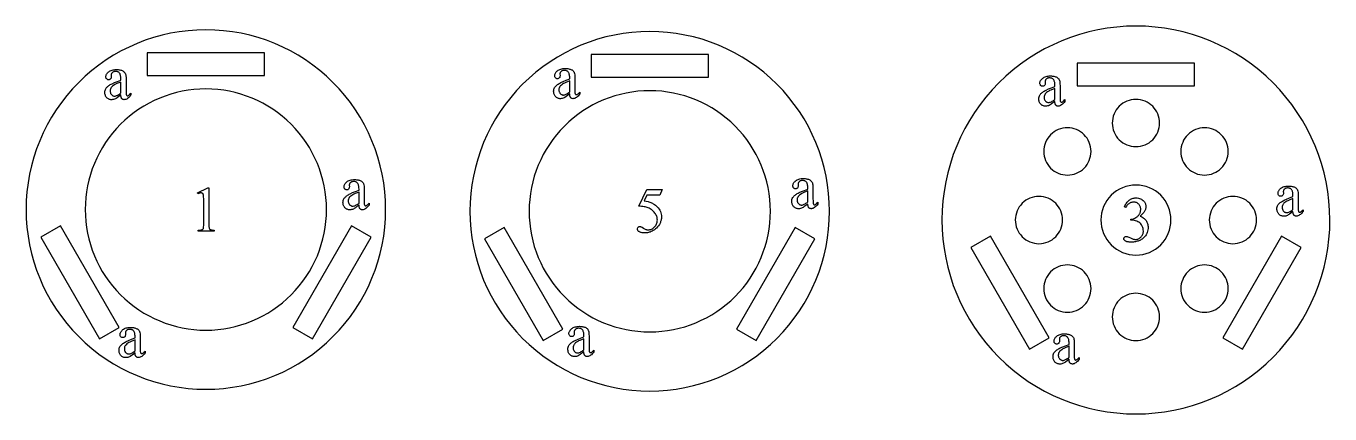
# Model space of a CAD drawing. Extents: x 6 to 600, y -207 to 349.
# Drawn here: x 8.3 to 180.6, y 9.2 to 60.4 of the extents above; entities that cross this region are included whole.
import ezdxf

# ---------------------------------------------------------------- set-up
doc = ezdxf.new("R2010")
doc.units = 0
doc.header["$MEASUREMENT"] = 0
for name, color, linetype in [('EXT', 1, 'CONTINUOUS'), ('INT', 5, 'CONTINUOUS'), ('POCKET_2_5MM', 3, 'CONTINUOUS'), ('TEXT', 18, 'CONTINUOUS')]:
    doc.layers.add(name, color=color, linetype=linetype)

msp = doc.modelspace()

# ---------------------------------------------------------------- linework, layer by layer
at = {"layer": 'EXT'}
for points in [[(154.94, 60.44, 0.414214), (129.31, 34.82, 0.414214), (154.94, 9.19, 0.414214), (180.56, 34.82, 0.414214)], [(32.07, 59.95, 0.414214), (8.32, 36.2, 0.414214), (32.07, 12.45, 0.414214), (55.82, 36.2, 0.414214)], [(90.71, 59.72, 0.414214), (66.96, 35.97, 0.414214), (90.71, 12.22, 0.414214), (114.46, 35.97, 0.414214)]]:
    msp.add_lwpolyline(points, format="xyb", close=True, dxfattribs=at)
at = {"layer": 'INT'}
for points in [[(147.19, 52.54), (162.69, 52.54), (162.69, 55.54), (147.19, 55.54)], [(143.47, 19.25), (135.72, 32.67), (133.12, 31.17), (140.87, 17.75)], [(174.16, 32.67), (166.41, 19.25), (169.01, 17.75), (176.76, 31.17)]]:
    msp.add_lwpolyline(points, close=True, dxfattribs=at)
for points in [[(32.07, 52.13, 0.414214), (16.13, 36.2, 0.414214), (32.07, 20.26, 0.414214), (48.01, 36.2, 0.414214)], [(90.71, 51.9, 0.414214), (74.77, 35.97, 0.414214), (90.71, 20.03, 0.414214), (106.64, 35.97, 0.414214)], [(154.94, 50.76, 0.414214), (151.81, 47.63, 0.414214), (154.94, 44.51, 0.414214), (158.06, 47.63, 0.414214)], [(145.88, 47, 0.414214), (142.75, 43.88, 0.414214), (145.88, 40.75, 0.414214), (149, 43.88, 0.414214)], [(164, 47, 0.414214), (160.87, 43.88, 0.414214), (164, 40.75, 0.414214), (167.12, 43.88, 0.414214)], [(142.13, 37.94, 0.414214), (139, 34.82, 0.414214), (142.13, 31.69, 0.414214), (145.25, 34.82, 0.414214)], [(154.94, 39.44, 0.414214), (150.31, 34.82, 0.414214), (154.94, 30.19, 0.414214), (159.56, 34.82, 0.414214)], [(167.75, 37.94, 0.414214), (164.63, 34.82, 0.414214), (167.75, 31.69, 0.414214), (170.88, 34.82, 0.414214)], [(145.88, 28.88, 0.414214), (142.75, 25.76, 0.414214), (145.88, 22.63, 0.414214), (149, 25.76, 0.414214)], [(164, 28.88, 0.414214), (160.87, 25.76, 0.414214), (164, 22.63, 0.414214), (167.12, 25.76, 0.414214)], [(154.94, 25.13, 0.414214), (151.81, 22.01, 0.414214), (154.94, 18.88, 0.414214), (158.06, 22.01, 0.414214)]]:
    msp.add_lwpolyline(points, format="xyb", close=True, dxfattribs=at)
at = {"layer": 'POCKET_2_5MM'}
for points in [[(24.32, 53.91), (39.82, 53.91), (39.82, 56.91), (24.32, 56.91)], [(82.96, 53.68), (98.46, 53.68), (98.46, 56.68), (82.96, 56.68)], [(20.6, 20.62), (12.85, 34.05), (10.25, 32.55), (18, 19.12)], [(51.29, 34.05), (43.54, 20.62), (46.14, 19.12), (53.89, 32.55)], [(79.24, 20.39), (71.49, 33.82), (68.89, 32.32), (76.64, 18.89)], [(109.93, 33.82), (102.18, 20.39), (104.77, 18.89), (112.52, 32.32)]]:
    msp.add_lwpolyline(points, close=True, dxfattribs=at)
at = {"layer": 'TEXT'}
for points in [[(20.84, 51.34), (20.57, 51.13), (20.36, 50.98), (20.21, 50.87), (20.11, 50.81), (19.99, 50.77), (19.87, 50.73), (19.75, 50.72), (19.63, 50.71), (19.53, 50.71), (19.44, 50.73), (19.35, 50.75), (19.27, 50.78), (19.19, 50.81), (19.12, 50.86), (19.04, 50.92), (18.98, 50.98), (18.92, 51.05), (18.87, 51.12), (18.82, 51.2), (18.79, 51.29), (18.76, 51.38), (18.74, 51.48), (18.73, 51.58), (18.72, 51.69), (18.73, 51.82), (18.75, 51.95), (18.79, 52.06), (18.85, 52.17), (18.89, 52.24), (18.95, 52.31), (19.01, 52.38), (19.08, 52.44), (19.16, 52.51), (19.24, 52.57), (19.34, 52.64), (19.44, 52.7), (19.55, 52.76), (19.68, 52.83), (20, 52.98), (20.38, 53.13), (20.84, 53.31), (20.84, 53.46), (20.84, 53.59), (20.83, 53.72), (20.81, 53.83), (20.79, 53.93), (20.77, 54.03), (20.74, 54.11), (20.7, 54.18), (20.66, 54.23), (20.61, 54.28), (20.56, 54.33), (20.5, 54.36), (20.44, 54.39), (20.37, 54.42), (20.3, 54.43), (20.22, 54.44), (20.13, 54.45), (20.01, 54.44), (19.95, 54.43), (19.9, 54.41), (19.85, 54.39), (19.8, 54.37), (19.76, 54.34), (19.72, 54.31), (19.65, 54.23), (19.62, 54.19), (19.6, 54.15), (19.58, 54.11), (19.57, 54.07), (19.56, 54.03), (19.56, 53.98), (19.57, 53.74), (19.56, 53.65), (19.55, 53.57), (19.52, 53.5), (19.47, 53.45), (19.42, 53.4), (19.36, 53.37), (19.29, 53.35), (19.22, 53.34), (19.14, 53.35), (19.08, 53.37), (19.02, 53.4), (18.97, 53.45), (18.92, 53.51), (18.89, 53.58), (18.87, 53.66), (18.87, 53.75), (18.87, 53.83), (18.89, 53.92), (18.92, 54), (18.96, 54.09), (19.01, 54.17), (19.07, 54.25), (19.15, 54.33), (19.23, 54.4), (19.33, 54.47), (19.43, 54.53), (19.55, 54.58), (19.67, 54.62), (19.81, 54.66), (19.95, 54.68), (20.1, 54.69), (20.26, 54.7), (20.38, 54.7), (20.5, 54.69), (20.61, 54.68), (20.72, 54.66), (20.82, 54.63), (20.91, 54.6), (21, 54.57), (21.09, 54.53), (21.15, 54.5), (21.2, 54.46), (21.25, 54.41), (21.3, 54.36), (21.34, 54.31), (21.38, 54.25), (21.42, 54.19), (21.45, 54.13), (21.47, 54.08), (21.48, 54.01), (21.51, 53.86), (21.52, 53.65), (21.52, 53.4), (21.52, 52.11), (21.53, 51.67), (21.54, 51.53), (21.54, 51.44), (21.56, 51.38), (21.57, 51.34), (21.59, 51.3), (21.61, 51.28), (21.64, 51.26), (21.66, 51.25), (21.69, 51.24), (21.72, 51.24), (21.79, 51.24), (21.84, 51.26), (21.89, 51.3), (21.97, 51.37), (22.17, 51.57), (22.17, 51.34), (22.06, 51.19), (21.95, 51.06), (21.83, 50.96), (21.72, 50.87), (21.61, 50.8), (21.5, 50.75), (21.39, 50.72), (21.34, 50.72), (21.29, 50.71), (21.19, 50.72), (21.15, 50.73), (21.1, 50.75), (21.07, 50.77), (21.03, 50.79), (21, 50.82), (20.96, 50.85), (20.94, 50.89), (20.91, 50.94), (20.89, 50.99), (20.87, 51.04), (20.85, 51.18)], [(80.13, 51.48), (79.86, 51.27), (79.65, 51.12), (79.5, 51.01), (79.4, 50.95), (79.28, 50.91), (79.16, 50.88), (79.04, 50.86), (78.92, 50.85), (78.82, 50.85), (78.73, 50.87), (78.64, 50.89), (78.56, 50.92), (78.48, 50.96), (78.41, 51), (78.34, 51.06), (78.27, 51.12), (78.21, 51.19), (78.16, 51.27), (78.11, 51.35), (78.08, 51.43), (78.05, 51.52), (78.03, 51.62), (78.02, 51.72), (78.01, 51.83), (78.02, 51.96), (78.05, 52.09), (78.08, 52.2), (78.14, 52.31), (78.18, 52.38), (78.24, 52.45), (78.3, 52.52), (78.37, 52.58), (78.45, 52.65), (78.53, 52.71), (78.63, 52.78), (78.73, 52.84), (78.84, 52.91), (78.98, 52.97), (79.29, 53.12), (79.68, 53.28), (80.13, 53.45), (80.13, 53.6), (80.13, 53.73), (80.12, 53.86), (80.1, 53.97), (80.08, 54.08), (80.06, 54.17), (80.03, 54.25), (79.99, 54.32), (79.95, 54.38), (79.9, 54.43), (79.85, 54.47), (79.79, 54.5), (79.73, 54.53), (79.66, 54.56), (79.59, 54.57), (79.51, 54.58), (79.42, 54.59), (79.3, 54.58), (79.24, 54.57), (79.19, 54.55), (79.14, 54.53), (79.09, 54.51), (79.05, 54.48), (79.01, 54.45), (78.94, 54.37), (78.91, 54.33), (78.89, 54.3), (78.87, 54.25), (78.86, 54.21), (78.85, 54.17), (78.85, 54.12), (78.86, 53.88), (78.85, 53.79), (78.84, 53.71), (78.81, 53.65), (78.76, 53.59), (78.71, 53.54), (78.65, 53.51), (78.58, 53.49), (78.51, 53.48), (78.43, 53.49), (78.37, 53.51), (78.31, 53.54), (78.26, 53.59), (78.21, 53.65), (78.18, 53.72), (78.17, 53.8), (78.16, 53.89), (78.17, 53.97), (78.18, 54.06), (78.21, 54.15), (78.25, 54.23), (78.3, 54.31), (78.36, 54.39), (78.44, 54.47), (78.52, 54.54), (78.62, 54.61), (78.73, 54.67), (78.84, 54.72), (78.96, 54.77), (79.1, 54.8), (79.24, 54.82), (79.39, 54.84), (79.55, 54.84), (79.67, 54.84), (79.79, 54.83), (79.9, 54.82), (80.01, 54.8), (80.11, 54.77), (80.21, 54.74), (80.29, 54.71), (80.38, 54.67), (80.44, 54.64), (80.49, 54.6), (80.54, 54.55), (80.59, 54.51), (80.63, 54.45), (80.67, 54.4), (80.71, 54.33), (80.74, 54.27), (80.76, 54.22), (80.77, 54.16), (80.8, 54), (80.81, 53.79), (80.81, 53.54), (80.81, 52.25), (80.82, 51.81), (80.83, 51.67), (80.83, 51.58), (80.85, 51.53), (80.86, 51.48), (80.88, 51.44), (80.9, 51.42), (80.93, 51.4), (80.95, 51.39), (80.98, 51.38), (81.01, 51.38), (81.08, 51.38), (81.13, 51.41), (81.18, 51.44), (81.26, 51.51), (81.47, 51.71), (81.47, 51.48), (81.35, 51.33), (81.24, 51.2), (81.12, 51.1), (81.01, 51.01), (80.9, 50.94), (80.79, 50.89), (80.68, 50.86), (80.63, 50.86), (80.58, 50.85), (80.48, 50.86), (80.44, 50.87), (80.4, 50.89), (80.36, 50.91), (80.32, 50.93), (80.29, 50.96), (80.25, 51), (80.23, 51.03), (80.2, 51.08), (80.18, 51.13), (80.16, 51.19), (80.14, 51.32)], [(144.22, 50.49), (143.96, 50.28), (143.75, 50.13), (143.59, 50.02), (143.49, 49.96), (143.38, 49.92), (143.26, 49.89), (143.14, 49.87), (143.01, 49.86), (142.92, 49.86), (142.82, 49.88), (142.74, 49.9), (142.65, 49.93), (142.57, 49.96), (142.5, 50.01), (142.43, 50.07), (142.36, 50.13), (142.3, 50.2), (142.25, 50.27), (142.21, 50.36), (142.17, 50.44), (142.14, 50.53), (142.12, 50.63), (142.11, 50.73), (142.11, 50.84), (142.12, 50.97), (142.14, 51.1), (142.18, 51.21), (142.23, 51.32), (142.28, 51.39), (142.33, 51.46), (142.39, 51.53), (142.46, 51.59), (142.54, 51.66), (142.63, 51.72), (142.72, 51.79), (142.82, 51.85), (142.94, 51.91), (143.07, 51.98), (143.38, 52.13), (143.77, 52.28), (144.22, 52.46), (144.22, 52.61), (144.22, 52.74), (144.21, 52.87), (144.2, 52.98), (144.18, 53.08), (144.15, 53.18), (144.12, 53.26), (144.09, 53.33), (144.04, 53.39), (144, 53.44), (143.94, 53.48), (143.88, 53.51), (143.82, 53.54), (143.75, 53.57), (143.68, 53.58), (143.6, 53.59), (143.52, 53.6), (143.39, 53.59), (143.34, 53.58), (143.28, 53.56), (143.23, 53.54), (143.19, 53.52), (143.14, 53.49), (143.1, 53.46), (143.03, 53.38), (143.01, 53.34), (142.99, 53.3), (142.97, 53.26), (142.96, 53.22), (142.95, 53.18), (142.95, 53.13), (142.95, 52.89), (142.95, 52.8), (142.93, 52.72), (142.9, 52.65), (142.86, 52.6), (142.8, 52.55), (142.74, 52.52), (142.68, 52.5), (142.6, 52.49), (142.53, 52.5), (142.46, 52.52), (142.4, 52.55), (142.35, 52.6), (142.31, 52.66), (142.28, 52.73), (142.26, 52.81), (142.25, 52.9), (142.26, 52.98), (142.28, 53.07), (142.3, 53.16), (142.34, 53.24), (142.4, 53.32), (142.46, 53.4), (142.53, 53.48), (142.62, 53.55), (142.71, 53.62), (142.82, 53.68), (142.93, 53.73), (143.06, 53.78), (143.19, 53.81), (143.33, 53.83), (143.48, 53.85), (143.64, 53.85), (143.77, 53.85), (143.88, 53.84), (144, 53.83), (144.1, 53.81), (144.2, 53.78), (144.3, 53.75), (144.39, 53.72), (144.47, 53.68), (144.53, 53.65), (144.59, 53.61), (144.64, 53.56), (144.68, 53.52), (144.73, 53.46), (144.77, 53.41), (144.8, 53.34), (144.83, 53.28), (144.85, 53.23), (144.87, 53.17), (144.89, 53.01), (144.9, 52.8), (144.91, 52.55), (144.91, 51.26), (144.91, 50.82), (144.92, 50.68), (144.93, 50.59), (144.94, 50.54), (144.96, 50.49), (144.97, 50.45), (145, 50.43), (145.02, 50.41), (145.05, 50.4), (145.08, 50.39), (145.11, 50.39), (145.17, 50.39), (145.22, 50.42), (145.28, 50.45), (145.35, 50.52), (145.56, 50.72), (145.56, 50.49), (145.44, 50.34), (145.33, 50.21), (145.22, 50.11), (145.1, 50.02), (144.99, 49.95), (144.89, 49.9), (144.78, 49.87), (144.72, 49.87), (144.67, 49.86), (144.57, 49.87), (144.53, 49.88), (144.49, 49.9), (144.45, 49.92), (144.41, 49.94), (144.38, 49.97), (144.35, 50), (144.32, 50.04), (144.29, 50.09), (144.27, 50.14), (144.26, 50.2), (144.23, 50.33)], [(20.84, 51.6), (20.84, 53.05), (20.32, 52.84), (20.15, 52.76), (20.03, 52.7), (19.88, 52.61), (19.75, 52.51), (19.64, 52.42), (19.6, 52.37), (19.56, 52.32), (19.5, 52.22), (19.46, 52.11), (19.43, 52), (19.42, 51.88), (19.42, 51.81), (19.43, 51.74), (19.45, 51.67), (19.47, 51.61), (19.49, 51.55), (19.52, 51.49), (19.56, 51.44), (19.6, 51.39), (19.64, 51.34), (19.69, 51.3), (19.74, 51.27), (19.79, 51.24), (19.84, 51.22), (19.9, 51.2), (19.95, 51.19), (20.01, 51.19), (20.09, 51.2), (20.18, 51.22), (20.27, 51.25), (20.37, 51.29), (20.48, 51.35), (20.59, 51.42), (20.71, 51.51)], [(80.13, 51.75), (80.13, 53.19), (79.61, 52.98), (79.44, 52.9), (79.32, 52.84), (79.17, 52.75), (79.04, 52.65), (78.93, 52.56), (78.89, 52.51), (78.85, 52.46), (78.79, 52.36), (78.75, 52.25), (78.72, 52.14), (78.71, 52.02), (78.71, 51.95), (78.72, 51.88), (78.74, 51.81), (78.76, 51.75), (78.78, 51.69), (78.81, 51.63), (78.85, 51.58), (78.89, 51.53), (78.93, 51.48), (78.98, 51.44), (79.03, 51.41), (79.08, 51.38), (79.13, 51.36), (79.19, 51.34), (79.24, 51.33), (79.3, 51.33), (79.38, 51.34), (79.47, 51.36), (79.56, 51.39), (79.67, 51.43), (79.77, 51.49), (79.88, 51.56), (80, 51.65)], [(144.22, 50.76), (144.22, 52.2), (143.71, 51.99), (143.53, 51.91), (143.41, 51.85), (143.26, 51.76), (143.13, 51.66), (143.03, 51.57), (142.98, 51.52), (142.95, 51.47), (142.88, 51.37), (142.84, 51.26), (142.81, 51.15), (142.8, 51.03), (142.81, 50.96), (142.82, 50.89), (142.83, 50.82), (142.85, 50.76), (142.87, 50.7), (142.9, 50.64), (142.94, 50.59), (142.98, 50.54), (143.03, 50.49), (143.08, 50.45), (143.12, 50.42), (143.17, 50.39), (143.23, 50.37), (143.28, 50.35), (143.34, 50.34), (143.39, 50.34), (143.48, 50.35), (143.56, 50.37), (143.66, 50.4), (143.76, 50.44), (143.87, 50.5), (143.98, 50.57), (144.1, 50.66)], [(52.3, 36.79), (52.03, 36.59), (51.82, 36.43), (51.67, 36.33), (51.56, 36.27), (51.45, 36.22), (51.33, 36.19), (51.21, 36.17), (51.09, 36.16), (50.99, 36.17), (50.9, 36.18), (50.81, 36.2), (50.73, 36.23), (50.65, 36.27), (50.57, 36.32), (50.5, 36.37), (50.44, 36.43), (50.38, 36.5), (50.33, 36.58), (50.28, 36.66), (50.25, 36.75), (50.22, 36.84), (50.2, 36.93), (50.19, 37.04), (50.18, 37.14), (50.19, 37.28), (50.21, 37.4), (50.25, 37.52), (50.31, 37.62), (50.35, 37.69), (50.41, 37.76), (50.47, 37.83), (50.54, 37.9), (50.62, 37.96), (50.7, 38.03), (50.8, 38.09), (50.9, 38.16), (51.01, 38.22), (51.14, 38.29), (51.46, 38.43), (51.84, 38.59), (52.3, 38.76), (52.3, 38.91), (52.29, 39.05), (52.29, 39.17), (52.27, 39.29), (52.25, 39.39), (52.23, 39.48), (52.2, 39.56), (52.16, 39.63), (52.12, 39.69), (52.07, 39.74), (52.02, 39.78), (51.96, 39.82), (51.9, 39.85), (51.83, 39.87), (51.75, 39.89), (51.68, 39.9), (51.59, 39.9), (51.47, 39.89), (51.41, 39.88), (51.36, 39.87), (51.31, 39.85), (51.26, 39.82), (51.22, 39.79), (51.18, 39.76), (51.11, 39.69), (51.08, 39.65), (51.06, 39.61), (51.04, 39.57), (51.03, 39.53), (51.02, 39.48), (51.02, 39.44), (51.03, 39.2), (51.02, 39.11), (51, 39.03), (50.97, 38.96), (50.93, 38.9), (50.88, 38.86), (50.82, 38.82), (50.75, 38.81), (50.68, 38.8), (50.6, 38.81), (50.54, 38.83), (50.48, 38.86), (50.42, 38.91), (50.38, 38.97), (50.35, 39.03), (50.33, 39.11), (50.33, 39.2), (50.33, 39.29), (50.35, 39.38), (50.38, 39.46), (50.42, 39.54), (50.47, 39.62), (50.53, 39.7), (50.61, 39.78), (50.69, 39.86), (50.79, 39.93), (50.89, 39.99), (51.01, 40.04), (51.13, 40.08), (51.26, 40.11), (51.41, 40.14), (51.56, 40.15), (51.72, 40.16), (51.84, 40.15), (51.96, 40.14), (52.07, 40.13), (52.18, 40.11), (52.28, 40.09), (52.37, 40.06), (52.46, 40.03), (52.55, 39.99), (52.61, 39.95), (52.66, 39.91), (52.71, 39.87), (52.76, 39.82), (52.8, 39.77), (52.84, 39.71), (52.88, 39.65), (52.91, 39.58), (52.92, 39.53), (52.94, 39.47), (52.96, 39.31), (52.98, 39.11), (52.98, 38.85), (52.98, 37.56), (52.99, 37.12), (52.99, 36.98), (53, 36.9), (53.01, 36.84), (53.03, 36.79), (53.05, 36.76), (53.07, 36.73), (53.1, 36.71), (53.12, 36.7), (53.15, 36.69), (53.18, 36.69), (53.24, 36.7), (53.3, 36.72), (53.35, 36.76), (53.42, 36.82), (53.63, 37.02), (53.63, 36.79), (53.52, 36.65), (53.4, 36.52), (53.29, 36.41), (53.18, 36.32), (53.07, 36.26), (52.96, 36.21), (52.85, 36.18), (52.8, 36.17), (52.75, 36.17), (52.65, 36.18), (52.6, 36.19), (52.56, 36.2), (52.52, 36.22), (52.49, 36.25), (52.45, 36.28), (52.42, 36.31), (52.39, 36.35), (52.37, 36.39), (52.35, 36.44), (52.33, 36.5), (52.31, 36.63)], [(111.59, 36.93), (111.32, 36.73), (111.11, 36.58), (110.96, 36.47), (110.85, 36.41), (110.74, 36.36), (110.62, 36.33), (110.5, 36.31), (110.38, 36.31), (110.28, 36.31), (110.19, 36.32), (110.1, 36.34), (110.02, 36.37), (109.94, 36.41), (109.86, 36.46), (109.79, 36.51), (109.73, 36.58), (109.67, 36.65), (109.62, 36.72), (109.57, 36.8), (109.54, 36.89), (109.51, 36.98), (109.49, 37.08), (109.48, 37.18), (109.47, 37.28), (109.48, 37.42), (109.5, 37.54), (109.54, 37.66), (109.6, 37.77), (109.64, 37.84), (109.7, 37.9), (109.76, 37.97), (109.83, 38.04), (109.91, 38.11), (109.99, 38.17), (110.09, 38.23), (110.19, 38.3), (110.3, 38.36), (110.43, 38.43), (110.75, 38.57), (111.13, 38.73), (111.59, 38.9), (111.59, 39.05), (111.59, 39.19), (111.58, 39.31), (111.56, 39.43), (111.54, 39.53), (111.52, 39.62), (111.49, 39.7), (111.45, 39.77), (111.41, 39.83), (111.36, 39.88), (111.31, 39.92), (111.25, 39.96), (111.19, 39.99), (111.12, 40.01), (111.04, 40.03), (110.97, 40.04), (110.88, 40.04), (110.76, 40.03), (110.7, 40.02), (110.65, 40.01), (110.6, 39.99), (110.55, 39.96), (110.51, 39.94), (110.47, 39.9), (110.4, 39.83), (110.37, 39.79), (110.35, 39.75), (110.33, 39.71), (110.32, 39.67), (110.31, 39.62), (110.31, 39.58), (110.32, 39.34), (110.31, 39.25), (110.29, 39.17), (110.26, 39.1), (110.22, 39.04), (110.17, 39), (110.11, 38.97), (110.04, 38.95), (109.97, 38.94), (109.89, 38.95), (109.83, 38.97), (109.77, 39), (109.72, 39.05), (109.67, 39.11), (109.64, 39.18), (109.62, 39.25), (109.62, 39.34), (109.62, 39.43), (109.64, 39.52), (109.67, 39.6), (109.71, 39.68), (109.76, 39.77), (109.82, 39.84), (109.9, 39.92), (109.98, 40), (110.08, 40.07), (110.18, 40.13), (110.3, 40.18), (110.42, 40.22), (110.55, 40.25), (110.7, 40.28), (110.85, 40.29), (111.01, 40.3), (111.13, 40.29), (111.25, 40.29), (111.36, 40.27), (111.47, 40.25), (111.57, 40.23), (111.66, 40.2), (111.75, 40.17), (111.84, 40.13), (111.9, 40.09), (111.95, 40.05), (112, 40.01), (112.05, 39.96), (112.09, 39.91), (112.13, 39.85), (112.17, 39.79), (112.2, 39.72), (112.22, 39.67), (112.23, 39.61), (112.25, 39.45), (112.27, 39.25), (112.27, 38.99), (112.27, 37.7), (112.28, 37.27), (112.28, 37.13), (112.29, 37.04), (112.31, 36.98), (112.32, 36.94), (112.34, 36.9), (112.36, 36.87), (112.39, 36.86), (112.41, 36.84), (112.44, 36.84), (112.47, 36.83), (112.53, 36.84), (112.59, 36.86), (112.64, 36.9), (112.72, 36.96), (112.92, 37.16), (112.92, 36.93), (112.81, 36.79), (112.69, 36.66), (112.58, 36.55), (112.47, 36.47), (112.36, 36.4), (112.25, 36.35), (112.14, 36.32), (112.09, 36.31), (112.04, 36.31), (111.94, 36.32), (111.9, 36.33), (111.85, 36.35), (111.81, 36.36), (111.78, 36.39), (111.74, 36.42), (111.71, 36.45), (111.68, 36.49), (111.66, 36.53), (111.64, 36.58), (111.62, 36.64), (111.6, 36.77)], [(30.96, 38.4), (32.33, 39.07), (32.47, 39.07), (32.47, 34.32), (32.47, 34.1), (32.48, 33.93), (32.49, 33.81), (32.51, 33.73), (32.53, 33.67), (32.57, 33.63), (32.61, 33.58), (32.67, 33.55), (32.75, 33.52), (32.86, 33.5), (33, 33.49), (33.18, 33.48), (33.18, 33.33), (31.06, 33.33), (31.06, 33.48), (31.24, 33.49), (31.39, 33.5), (31.5, 33.52), (31.57, 33.55), (31.63, 33.58), (31.67, 33.62), (31.71, 33.66), (31.74, 33.71), (31.76, 33.79), (31.77, 33.91), (31.78, 34.09), (31.78, 34.32), (31.78, 37.35), (31.78, 37.63), (31.77, 37.86), (31.76, 38.03), (31.74, 38.14), (31.72, 38.2), (31.7, 38.26), (31.67, 38.3), (31.64, 38.34), (31.59, 38.36), (31.55, 38.38), (31.5, 38.39), (31.45, 38.4), (31.37, 38.39), (31.27, 38.37), (31.15, 38.33), (31.02, 38.27)], [(52.3, 37.06), (52.3, 38.51), (51.78, 38.3), (51.61, 38.22), (51.49, 38.16), (51.34, 38.06), (51.21, 37.97), (51.1, 37.87), (51.06, 37.82), (51.02, 37.77), (50.96, 37.67), (50.91, 37.57), (50.89, 37.45), (50.88, 37.34), (50.88, 37.27), (50.89, 37.2), (50.9, 37.13), (50.92, 37.07), (50.95, 37.01), (50.98, 36.95), (51.02, 36.89), (51.06, 36.84), (51.1, 36.8), (51.15, 36.76), (51.2, 36.72), (51.25, 36.7), (51.3, 36.67), (51.36, 36.66), (51.41, 36.65), (51.47, 36.65), (51.55, 36.65), (51.64, 36.67), (51.73, 36.7), (51.83, 36.75), (51.94, 36.81), (52.05, 36.88), (52.17, 36.96)], [(92.35, 38.83), (92.02, 38.12), (90.33, 38.12), (89.96, 37.37), (90.23, 37.32), (90.48, 37.26), (90.6, 37.22), (90.72, 37.18), (90.84, 37.13), (90.95, 37.08), (91.05, 37.03), (91.16, 36.97), (91.26, 36.91), (91.35, 36.85), (91.45, 36.78), (91.54, 36.71), (91.62, 36.63), (91.7, 36.55), (91.83, 36.41), (91.94, 36.26), (92.04, 36.1), (92.12, 35.94), (92.18, 35.77), (92.22, 35.59), (92.25, 35.41), (92.25, 35.22), (92.25, 35.11), (92.24, 35.01), (92.23, 34.9), (92.21, 34.8), (92.18, 34.69), (92.15, 34.6), (92.12, 34.5), (92.07, 34.4), (91.98, 34.22), (91.87, 34.05), (91.75, 33.9), (91.62, 33.76), (91.48, 33.63), (91.33, 33.52), (91.17, 33.42), (91.01, 33.33), (90.89, 33.28), (90.77, 33.23), (90.65, 33.19), (90.53, 33.16), (90.4, 33.14), (90.28, 33.12), (90.16, 33.11), (90.03, 33.1), (89.91, 33.11), (89.8, 33.11), (89.69, 33.13), (89.59, 33.15), (89.51, 33.17), (89.43, 33.2), (89.36, 33.24), (89.29, 33.28), (89.24, 33.32), (89.19, 33.36), (89.15, 33.41), (89.12, 33.46), (89.1, 33.5), (89.08, 33.55), (89.07, 33.6), (89.06, 33.66), (89.07, 33.71), (89.09, 33.76), (89.12, 33.81), (89.16, 33.86), (89.21, 33.9), (89.27, 33.93), (89.33, 33.94), (89.4, 33.95), (89.5, 33.94), (89.55, 33.93), (89.59, 33.92), (89.7, 33.86), (89.87, 33.75), (89.94, 33.7), (90.02, 33.65), (90.1, 33.62), (90.18, 33.58), (90.26, 33.56), (90.34, 33.54), (90.42, 33.53), (90.5, 33.53), (90.62, 33.54), (90.73, 33.55), (90.84, 33.58), (90.95, 33.62), (91.06, 33.67), (91.16, 33.74), (91.25, 33.81), (91.35, 33.9), (91.43, 33.99), (91.51, 34.09), (91.57, 34.2), (91.62, 34.31), (91.66, 34.42), (91.69, 34.54), (91.71, 34.66), (91.72, 34.79), (91.71, 34.92), (91.7, 35.04), (91.67, 35.17), (91.63, 35.29), (91.59, 35.4), (91.53, 35.52), (91.46, 35.63), (91.39, 35.74), (91.3, 35.85), (91.21, 35.95), (91.11, 36.05), (91, 36.14), (90.88, 36.22), (90.76, 36.29), (90.62, 36.36), (90.48, 36.43), (90.37, 36.47), (90.24, 36.51), (90.1, 36.54), (89.95, 36.57), (89.79, 36.6), (89.62, 36.62), (89.44, 36.63), (89.25, 36.64), (90.33, 38.83)], [(111.59, 37.2), (111.59, 38.65), (111.07, 38.44), (110.9, 38.36), (110.78, 38.3), (110.63, 38.2), (110.5, 38.11), (110.39, 38.01), (110.35, 37.96), (110.31, 37.92), (110.25, 37.81), (110.2, 37.71), (110.18, 37.6), (110.17, 37.48), (110.17, 37.41), (110.18, 37.34), (110.19, 37.27), (110.21, 37.21), (110.24, 37.15), (110.27, 37.09), (110.31, 37.03), (110.35, 36.98), (110.39, 36.94), (110.44, 36.9), (110.49, 36.86), (110.54, 36.84), (110.59, 36.81), (110.65, 36.8), (110.7, 36.79), (110.76, 36.79), (110.84, 36.79), (110.93, 36.81), (111.02, 36.85), (111.12, 36.89), (111.23, 36.95), (111.34, 37.02), (111.46, 37.1)], [(175.68, 35.94), (175.42, 35.74), (175.21, 35.58), (175.05, 35.48), (174.95, 35.42), (174.83, 35.37), (174.72, 35.34), (174.6, 35.32), (174.47, 35.32), (174.37, 35.32), (174.28, 35.33), (174.19, 35.35), (174.11, 35.38), (174.03, 35.42), (173.96, 35.47), (173.89, 35.52), (173.82, 35.58), (173.76, 35.66), (173.71, 35.73), (173.67, 35.81), (173.63, 35.9), (173.6, 35.99), (173.58, 36.09), (173.57, 36.19), (173.57, 36.29), (173.57, 36.43), (173.6, 36.55), (173.64, 36.67), (173.69, 36.78), (173.74, 36.85), (173.79, 36.91), (173.85, 36.98), (173.92, 37.05), (174, 37.12), (174.09, 37.18), (174.18, 37.24), (174.28, 37.31), (174.4, 37.37), (174.53, 37.44), (174.84, 37.58), (175.23, 37.74), (175.68, 37.91), (175.68, 38.06), (175.68, 38.2), (175.67, 38.32), (175.66, 38.44), (175.64, 38.54), (175.61, 38.63), (175.58, 38.71), (175.54, 38.78), (175.5, 38.84), (175.45, 38.89), (175.4, 38.93), (175.34, 38.97), (175.28, 39), (175.21, 39.02), (175.14, 39.04), (175.06, 39.05), (174.98, 39.05), (174.85, 39.04), (174.8, 39.03), (174.74, 39.02), (174.69, 39), (174.65, 38.97), (174.6, 38.94), (174.56, 38.91), (174.49, 38.84), (174.47, 38.8), (174.44, 38.76), (174.43, 38.72), (174.41, 38.68), (174.41, 38.63), (174.4, 38.59), (174.41, 38.35), (174.41, 38.26), (174.39, 38.18), (174.36, 38.11), (174.31, 38.05), (174.26, 38.01), (174.2, 37.98), (174.13, 37.96), (174.06, 37.95), (173.99, 37.96), (173.92, 37.98), (173.86, 38.01), (173.81, 38.06), (173.77, 38.12), (173.74, 38.18), (173.72, 38.26), (173.71, 38.35), (173.72, 38.44), (173.73, 38.53), (173.76, 38.61), (173.8, 38.69), (173.85, 38.78), (173.92, 38.85), (173.99, 38.93), (174.08, 39.01), (174.17, 39.08), (174.28, 39.14), (174.39, 39.19), (174.51, 39.23), (174.65, 39.26), (174.79, 39.29), (174.94, 39.3), (175.1, 39.31), (175.22, 39.3), (175.34, 39.3), (175.45, 39.28), (175.56, 39.26), (175.66, 39.24), (175.76, 39.21), (175.85, 39.18), (175.93, 39.14), (175.99, 39.1), (176.04, 39.06), (176.1, 39.02), (176.14, 38.97), (176.19, 38.92), (176.23, 38.86), (176.26, 38.8), (176.29, 38.73), (176.31, 38.68), (176.32, 38.62), (176.35, 38.46), (176.36, 38.26), (176.37, 38), (176.37, 36.71), (176.37, 36.28), (176.38, 36.13), (176.39, 36.05), (176.4, 35.99), (176.41, 35.95), (176.43, 35.91), (176.46, 35.88), (176.48, 35.87), (176.51, 35.85), (176.53, 35.84), (176.57, 35.84), (176.63, 35.85), (176.68, 35.87), (176.73, 35.91), (176.81, 35.97), (177.02, 36.17), (177.02, 35.94), (176.9, 35.8), (176.79, 35.67), (176.67, 35.56), (176.56, 35.48), (176.45, 35.41), (176.34, 35.36), (176.24, 35.33), (176.18, 35.32), (176.13, 35.32), (176.03, 35.33), (175.99, 35.34), (175.95, 35.35), (175.91, 35.37), (175.87, 35.4), (175.84, 35.43), (175.81, 35.46), (175.78, 35.5), (175.75, 35.54), (175.73, 35.59), (175.71, 35.65), (175.69, 35.78)], [(153.43, 36.55), (153.49, 36.69), (153.55, 36.82), (153.62, 36.94), (153.7, 37.06), (153.78, 37.16), (153.86, 37.26), (153.94, 37.35), (154.03, 37.43), (154.13, 37.5), (154.23, 37.56), (154.33, 37.62), (154.45, 37.66), (154.56, 37.69), (154.69, 37.72), (154.81, 37.73), (154.95, 37.74), (155.11, 37.73), (155.27, 37.71), (155.41, 37.68), (155.55, 37.63), (155.67, 37.57), (155.78, 37.49), (155.89, 37.4), (155.98, 37.3), (156.05, 37.22), (156.1, 37.13), (156.15, 37.05), (156.19, 36.96), (156.22, 36.87), (156.24, 36.78), (156.25, 36.69), (156.26, 36.6), (156.26, 36.52), (156.25, 36.44), (156.23, 36.37), (156.21, 36.29), (156.18, 36.21), (156.15, 36.13), (156.11, 36.05), (156.07, 35.97), (156.01, 35.89), (155.96, 35.81), (155.82, 35.65), (155.67, 35.49), (155.49, 35.33), (155.61, 35.27), (155.73, 35.22), (155.84, 35.15), (155.94, 35.08), (156.04, 35.01), (156.12, 34.92), (156.2, 34.84), (156.27, 34.75), (156.33, 34.65), (156.39, 34.55), (156.43, 34.45), (156.47, 34.34), (156.5, 34.22), (156.52, 34.11), (156.53, 33.98), (156.54, 33.86), (156.53, 33.68), (156.51, 33.51), (156.47, 33.34), (156.42, 33.18), (156.36, 33.02), (156.28, 32.87), (156.18, 32.73), (156.07, 32.59), (155.99, 32.51), (155.91, 32.43), (155.83, 32.36), (155.74, 32.29), (155.64, 32.23), (155.54, 32.17), (155.44, 32.12), (155.33, 32.07), (155.22, 32.03), (155.1, 32), (154.98, 31.97), (154.86, 31.94), (154.73, 31.92), (154.6, 31.91), (154.46, 31.9), (154.32, 31.9), (154.18, 31.9), (154.06, 31.91), (153.94, 31.92), (153.84, 31.93), (153.75, 31.95), (153.67, 31.98), (153.6, 32.01), (153.54, 32.04), (153.45, 32.11), (153.42, 32.15), (153.39, 32.18), (153.37, 32.22), (153.35, 32.26), (153.34, 32.3), (153.34, 32.34), (153.34, 32.4), (153.36, 32.45), (153.39, 32.51), (153.44, 32.55), (153.49, 32.59), (153.54, 32.62), (153.6, 32.64), (153.67, 32.64), (153.77, 32.64), (153.88, 32.61), (154, 32.56), (154.2, 32.46), (154.41, 32.36), (154.49, 32.32), (154.55, 32.3), (154.62, 32.28), (154.7, 32.27), (154.79, 32.26), (154.87, 32.26), (154.98, 32.26), (155.08, 32.28), (155.18, 32.3), (155.27, 32.34), (155.36, 32.39), (155.45, 32.44), (155.53, 32.51), (155.61, 32.59), (155.68, 32.67), (155.75, 32.76), (155.8, 32.85), (155.84, 32.94), (155.88, 33.04), (155.9, 33.15), (155.92, 33.25), (155.92, 33.36), (155.91, 33.52), (155.89, 33.69), (155.84, 33.84), (155.78, 34), (155.72, 34.11), (155.66, 34.2), (155.6, 34.29), (155.54, 34.35), (155.44, 34.43), (155.33, 34.51), (155.2, 34.58), (155.05, 34.65), (154.9, 34.71), (154.74, 34.75), (154.58, 34.78), (154.42, 34.79), (154.28, 34.79), (154.28, 34.91), (154.37, 34.93), (154.45, 34.94), (154.61, 34.99), (154.78, 35.06), (154.94, 35.15), (155.02, 35.2), (155.1, 35.25), (155.16, 35.31), (155.23, 35.36), (155.28, 35.42), (155.33, 35.49), (155.38, 35.55), (155.42, 35.62), (155.46, 35.69), (155.49, 35.76), (155.51, 35.83), (155.53, 35.91), (155.55, 35.98), (155.56, 36.06), (155.57, 36.14), (155.57, 36.22), (155.57, 36.32), (155.55, 36.42), (155.53, 36.52), (155.5, 36.61), (155.47, 36.69), (155.42, 36.77), (155.37, 36.84), (155.3, 36.91), (155.23, 36.97), (155.16, 37.03), (155.08, 37.07), (155, 37.11), (154.92, 37.14), (154.83, 37.16), (154.73, 37.17), (154.64, 37.17), (154.56, 37.17), (154.48, 37.16), (154.4, 37.15), (154.33, 37.13), (154.26, 37.11), (154.18, 37.08), (154.11, 37.04), (154.05, 37), (153.98, 36.96), (153.92, 36.9), (153.85, 36.85), (153.79, 36.79), (153.73, 36.72), (153.67, 36.65), (153.56, 36.49)], [(175.68, 36.21), (175.68, 37.66), (175.17, 37.45), (174.99, 37.37), (174.87, 37.31), (174.72, 37.21), (174.59, 37.12), (174.49, 37.02), (174.44, 36.97), (174.4, 36.92), (174.34, 36.82), (174.3, 36.72), (174.27, 36.61), (174.26, 36.49), (174.27, 36.42), (174.27, 36.35), (174.29, 36.28), (174.31, 36.22), (174.33, 36.16), (174.36, 36.1), (174.4, 36.04), (174.44, 35.99), (174.49, 35.95), (174.53, 35.91), (174.58, 35.87), (174.63, 35.85), (174.69, 35.82), (174.74, 35.81), (174.79, 35.8), (174.85, 35.8), (174.93, 35.8), (175.02, 35.82), (175.12, 35.85), (175.22, 35.9), (175.32, 35.96), (175.44, 36.03), (175.56, 36.11)], [(82, 17.4), (81.74, 17.2), (81.53, 17.05), (81.37, 16.94), (81.27, 16.88), (81.16, 16.83), (81.04, 16.8), (80.92, 16.78), (80.79, 16.78), (80.7, 16.78), (80.61, 16.79), (80.52, 16.81), (80.43, 16.84), (80.36, 16.88), (80.28, 16.93), (80.21, 16.98), (80.14, 17.05), (80.08, 17.12), (80.03, 17.19), (79.99, 17.27), (79.95, 17.36), (79.93, 17.45), (79.91, 17.55), (79.89, 17.65), (79.89, 17.75), (79.9, 17.89), (79.92, 18.01), (79.96, 18.13), (80.01, 18.24), (80.06, 18.31), (80.11, 18.37), (80.18, 18.44), (80.25, 18.51), (80.32, 18.58), (80.41, 18.64), (80.5, 18.7), (80.6, 18.77), (80.72, 18.83), (80.85, 18.9), (81.17, 19.04), (81.55, 19.2), (82, 19.37), (82, 19.52), (82, 19.66), (81.99, 19.78), (81.98, 19.9), (81.96, 20), (81.93, 20.09), (81.9, 20.17), (81.87, 20.24), (81.82, 20.3), (81.78, 20.35), (81.72, 20.39), (81.67, 20.43), (81.6, 20.46), (81.53, 20.48), (81.46, 20.5), (81.38, 20.51), (81.3, 20.51), (81.18, 20.5), (81.12, 20.49), (81.07, 20.48), (81.02, 20.46), (80.97, 20.43), (80.92, 20.4), (80.88, 20.37), (80.82, 20.3), (80.79, 20.26), (80.77, 20.22), (80.75, 20.18), (80.74, 20.14), (80.73, 20.09), (80.73, 20.05), (80.74, 19.81), (80.73, 19.72), (80.71, 19.64), (80.68, 19.57), (80.64, 19.51), (80.59, 19.47), (80.53, 19.44), (80.46, 19.42), (80.38, 19.41), (80.31, 19.42), (80.24, 19.44), (80.18, 19.47), (80.13, 19.52), (80.09, 19.58), (80.06, 19.64), (80.04, 19.72), (80.03, 19.81), (80.04, 19.9), (80.06, 19.99), (80.09, 20.07), (80.13, 20.15), (80.18, 20.24), (80.24, 20.31), (80.31, 20.39), (80.4, 20.47), (80.5, 20.54), (80.6, 20.6), (80.71, 20.65), (80.84, 20.69), (80.97, 20.72), (81.11, 20.75), (81.26, 20.76), (81.42, 20.77), (81.55, 20.76), (81.67, 20.76), (81.78, 20.74), (81.88, 20.72), (81.99, 20.7), (82.08, 20.67), (82.17, 20.64), (82.25, 20.6), (82.31, 20.56), (82.37, 20.52), (82.42, 20.48), (82.47, 20.43), (82.51, 20.38), (82.55, 20.32), (82.58, 20.26), (82.61, 20.19), (82.63, 20.14), (82.65, 20.08), (82.67, 19.92), (82.68, 19.72), (82.69, 19.46), (82.69, 18.17), (82.69, 17.74), (82.7, 17.6), (82.71, 17.51), (82.72, 17.45), (82.74, 17.41), (82.76, 17.37), (82.78, 17.34), (82.8, 17.33), (82.83, 17.31), (82.86, 17.3), (82.89, 17.3), (82.95, 17.31), (83, 17.33), (83.06, 17.37), (83.13, 17.43), (83.34, 17.63), (83.34, 17.4), (83.23, 17.26), (83.11, 17.13), (83, 17.02), (82.89, 16.94), (82.78, 16.87), (82.67, 16.82), (82.56, 16.79), (82.51, 16.78), (82.45, 16.78), (82.36, 16.79), (82.31, 16.8), (82.27, 16.81), (82.23, 16.83), (82.19, 16.86), (82.16, 16.89), (82.13, 16.92), (82.1, 16.96), (82.08, 17), (82.06, 17.05), (82.04, 17.11), (82.01, 17.24)], [(22.71, 17.26), (22.45, 17.06), (22.24, 16.9), (22.08, 16.8), (21.98, 16.74), (21.87, 16.69), (21.75, 16.66), (21.63, 16.64), (21.5, 16.63), (21.41, 16.64), (21.31, 16.65), (21.23, 16.67), (21.14, 16.7), (21.06, 16.74), (20.99, 16.79), (20.92, 16.84), (20.85, 16.9), (20.79, 16.97), (20.74, 17.05), (20.7, 17.13), (20.66, 17.22), (20.63, 17.31), (20.61, 17.4), (20.6, 17.51), (20.6, 17.61), (20.61, 17.75), (20.63, 17.87), (20.67, 17.99), (20.72, 18.09), (20.77, 18.16), (20.82, 18.23), (20.89, 18.3), (20.96, 18.37), (21.03, 18.43), (21.12, 18.5), (21.21, 18.56), (21.31, 18.63), (21.43, 18.69), (21.56, 18.76), (21.87, 18.9), (22.26, 19.06), (22.71, 19.23), (22.71, 19.38), (22.71, 19.52), (22.7, 19.64), (22.69, 19.76), (22.67, 19.86), (22.64, 19.95), (22.61, 20.03), (22.58, 20.1), (22.53, 20.16), (22.49, 20.21), (22.43, 20.25), (22.38, 20.29), (22.31, 20.32), (22.24, 20.34), (22.17, 20.36), (22.09, 20.37), (22.01, 20.37), (21.89, 20.36), (21.83, 20.35), (21.77, 20.34), (21.72, 20.32), (21.68, 20.29), (21.63, 20.26), (21.59, 20.23), (21.53, 20.16), (21.5, 20.12), (21.48, 20.08), (21.46, 20.04), (21.45, 20), (21.44, 19.95), (21.44, 19.91), (21.44, 19.67), (21.44, 19.58), (21.42, 19.5), (21.39, 19.43), (21.35, 19.37), (21.29, 19.33), (21.23, 19.29), (21.17, 19.27), (21.09, 19.27), (21.02, 19.28), (20.95, 19.3), (20.89, 19.33), (20.84, 19.38), (20.8, 19.44), (20.77, 19.5), (20.75, 19.58), (20.74, 19.67), (20.75, 19.76), (20.77, 19.85), (20.8, 19.93), (20.84, 20.01), (20.89, 20.09), (20.95, 20.17), (21.02, 20.25), (21.11, 20.33), (21.2, 20.4), (21.31, 20.46), (21.42, 20.51), (21.55, 20.55), (21.68, 20.58), (21.82, 20.61), (21.97, 20.62), (22.13, 20.62), (22.26, 20.62), (22.38, 20.61), (22.49, 20.6), (22.59, 20.58), (22.69, 20.56), (22.79, 20.53), (22.88, 20.49), (22.96, 20.45), (23.02, 20.42), (23.08, 20.38), (23.13, 20.34), (23.18, 20.29), (23.22, 20.24), (23.26, 20.18), (23.29, 20.12), (23.32, 20.05), (23.34, 20), (23.36, 19.94), (23.38, 19.78), (23.39, 19.57), (23.4, 19.32), (23.4, 18.03), (23.4, 17.59), (23.41, 17.45), (23.42, 17.37), (23.43, 17.31), (23.45, 17.26), (23.47, 17.23), (23.49, 17.2), (23.51, 17.18), (23.54, 17.17), (23.57, 17.16), (23.6, 17.16), (23.66, 17.17), (23.71, 17.19), (23.77, 17.23), (23.84, 17.29), (24.05, 17.49), (24.05, 17.26), (23.93, 17.11), (23.82, 16.99), (23.71, 16.88), (23.6, 16.79), (23.49, 16.73), (23.38, 16.68), (23.27, 16.65), (23.22, 16.64), (23.16, 16.64), (23.07, 16.65), (23.02, 16.66), (22.98, 16.67), (22.94, 16.69), (22.9, 16.72), (22.87, 16.75), (22.84, 16.78), (22.81, 16.82), (22.79, 16.86), (22.76, 16.91), (22.75, 16.97), (22.72, 17.1)], [(22.71, 17.53), (22.71, 18.98), (22.2, 18.77), (22.02, 18.69), (21.91, 18.63), (21.75, 18.53), (21.62, 18.44), (21.52, 18.34), (21.47, 18.29), (21.44, 18.24), (21.37, 18.14), (21.33, 18.04), (21.3, 17.92), (21.3, 17.81), (21.3, 17.74), (21.31, 17.67), (21.32, 17.6), (21.34, 17.54), (21.37, 17.47), (21.4, 17.42), (21.43, 17.36), (21.47, 17.31), (21.52, 17.27), (21.57, 17.23), (21.62, 17.19), (21.67, 17.16), (21.72, 17.14), (21.77, 17.13), (21.83, 17.12), (21.88, 17.12), (21.97, 17.12), (22.05, 17.14), (22.15, 17.17), (22.25, 17.22), (22.36, 17.28), (22.47, 17.35), (22.59, 17.43)], [(82, 17.67), (82, 19.12), (81.49, 18.91), (81.31, 18.83), (81.2, 18.77), (81.04, 18.67), (80.91, 18.58), (80.81, 18.48), (80.77, 18.43), (80.73, 18.38), (80.67, 18.28), (80.62, 18.18), (80.59, 18.07), (80.59, 17.95), (80.59, 17.88), (80.6, 17.81), (80.61, 17.74), (80.63, 17.68), (80.66, 17.62), (80.69, 17.56), (80.72, 17.5), (80.76, 17.45), (80.81, 17.41), (80.86, 17.37), (80.91, 17.33), (80.96, 17.31), (81.01, 17.28), (81.06, 17.27), (81.12, 17.26), (81.18, 17.26), (81.26, 17.26), (81.35, 17.28), (81.44, 17.31), (81.54, 17.36), (81.65, 17.42), (81.76, 17.49), (81.88, 17.57)], [(146.1, 16.41), (145.83, 16.21), (145.62, 16.05), (145.47, 15.95), (145.36, 15.89), (145.25, 15.84), (145.13, 15.81), (145.01, 15.79), (144.89, 15.78), (144.79, 15.79), (144.7, 15.8), (144.61, 15.82), (144.53, 15.85), (144.45, 15.89), (144.37, 15.94), (144.3, 15.99), (144.24, 16.05), (144.18, 16.12), (144.13, 16.2), (144.08, 16.28), (144.05, 16.37), (144.02, 16.46), (144, 16.55), (143.99, 16.66), (143.98, 16.76), (143.99, 16.9), (144.01, 17.02), (144.05, 17.14), (144.11, 17.25), (144.15, 17.32), (144.21, 17.38), (144.27, 17.45), (144.34, 17.52), (144.42, 17.58), (144.5, 17.65), (144.6, 17.71), (144.7, 17.78), (144.81, 17.84), (144.94, 17.91), (145.26, 18.05), (145.64, 18.21), (146.1, 18.38), (146.1, 18.53), (146.1, 18.67), (146.09, 18.79), (146.07, 18.91), (146.05, 19.01), (146.03, 19.1), (146, 19.18), (145.96, 19.25), (145.92, 19.31), (145.87, 19.36), (145.82, 19.4), (145.76, 19.44), (145.7, 19.47), (145.63, 19.49), (145.56, 19.51), (145.48, 19.52), (145.39, 19.52), (145.27, 19.51), (145.21, 19.5), (145.16, 19.49), (145.11, 19.47), (145.06, 19.44), (145.02, 19.41), (144.98, 19.38), (144.91, 19.31), (144.88, 19.27), (144.86, 19.23), (144.84, 19.19), (144.83, 19.15), (144.82, 19.1), (144.82, 19.06), (144.83, 18.82), (144.82, 18.73), (144.8, 18.65), (144.77, 18.58), (144.73, 18.52), (144.68, 18.48), (144.62, 18.45), (144.55, 18.43), (144.48, 18.42), (144.4, 18.43), (144.34, 18.45), (144.28, 18.48), (144.23, 18.53), (144.18, 18.59), (144.15, 18.65), (144.13, 18.73), (144.13, 18.82), (144.13, 18.91), (144.15, 19), (144.18, 19.08), (144.22, 19.16), (144.27, 19.24), (144.33, 19.32), (144.41, 19.4), (144.49, 19.48), (144.59, 19.55), (144.69, 19.61), (144.81, 19.66), (144.93, 19.7), (145.06, 19.73), (145.21, 19.76), (145.36, 19.77), (145.52, 19.78), (145.64, 19.77), (145.76, 19.76), (145.87, 19.75), (145.98, 19.73), (146.08, 19.71), (146.17, 19.68), (146.26, 19.65), (146.35, 19.61), (146.41, 19.57), (146.46, 19.53), (146.51, 19.49), (146.56, 19.44), (146.6, 19.39), (146.64, 19.33), (146.68, 19.27), (146.71, 19.2), (146.73, 19.15), (146.74, 19.09), (146.76, 18.93), (146.78, 18.73), (146.78, 18.47), (146.78, 17.18), (146.79, 16.74), (146.79, 16.6), (146.8, 16.52), (146.82, 16.46), (146.83, 16.41), (146.85, 16.38), (146.87, 16.35), (146.9, 16.34), (146.92, 16.32), (146.95, 16.31), (146.98, 16.31), (147.04, 16.32), (147.1, 16.34), (147.15, 16.38), (147.23, 16.44), (147.43, 16.64), (147.43, 16.41), (147.32, 16.27), (147.2, 16.14), (147.09, 16.03), (146.98, 15.94), (146.87, 15.88), (146.76, 15.83), (146.65, 15.8), (146.6, 15.79), (146.55, 15.79), (146.45, 15.8), (146.41, 15.81), (146.36, 15.82), (146.32, 15.84), (146.29, 15.87), (146.25, 15.9), (146.22, 15.93), (146.19, 15.97), (146.17, 16.01), (146.15, 16.06), (146.13, 16.12), (146.11, 16.25)], [(146.1, 16.68), (146.1, 18.13), (145.58, 17.92), (145.41, 17.84), (145.29, 17.78), (145.14, 17.68), (145.01, 17.59), (144.9, 17.49), (144.86, 17.44), (144.82, 17.39), (144.76, 17.29), (144.71, 17.19), (144.69, 17.07), (144.68, 16.96), (144.68, 16.89), (144.69, 16.82), (144.7, 16.75), (144.72, 16.69), (144.75, 16.63), (144.78, 16.57), (144.82, 16.51), (144.86, 16.46), (144.9, 16.42), (144.95, 16.38), (145, 16.34), (145.05, 16.32), (145.1, 16.29), (145.16, 16.28), (145.21, 16.27), (145.27, 16.27), (145.35, 16.27), (145.44, 16.29), (145.53, 16.32), (145.63, 16.37), (145.74, 16.43), (145.85, 16.5), (145.97, 16.58)]]:
    msp.add_lwpolyline(points, close=True, dxfattribs=at)

doc.saveas('drawing.dxf')
